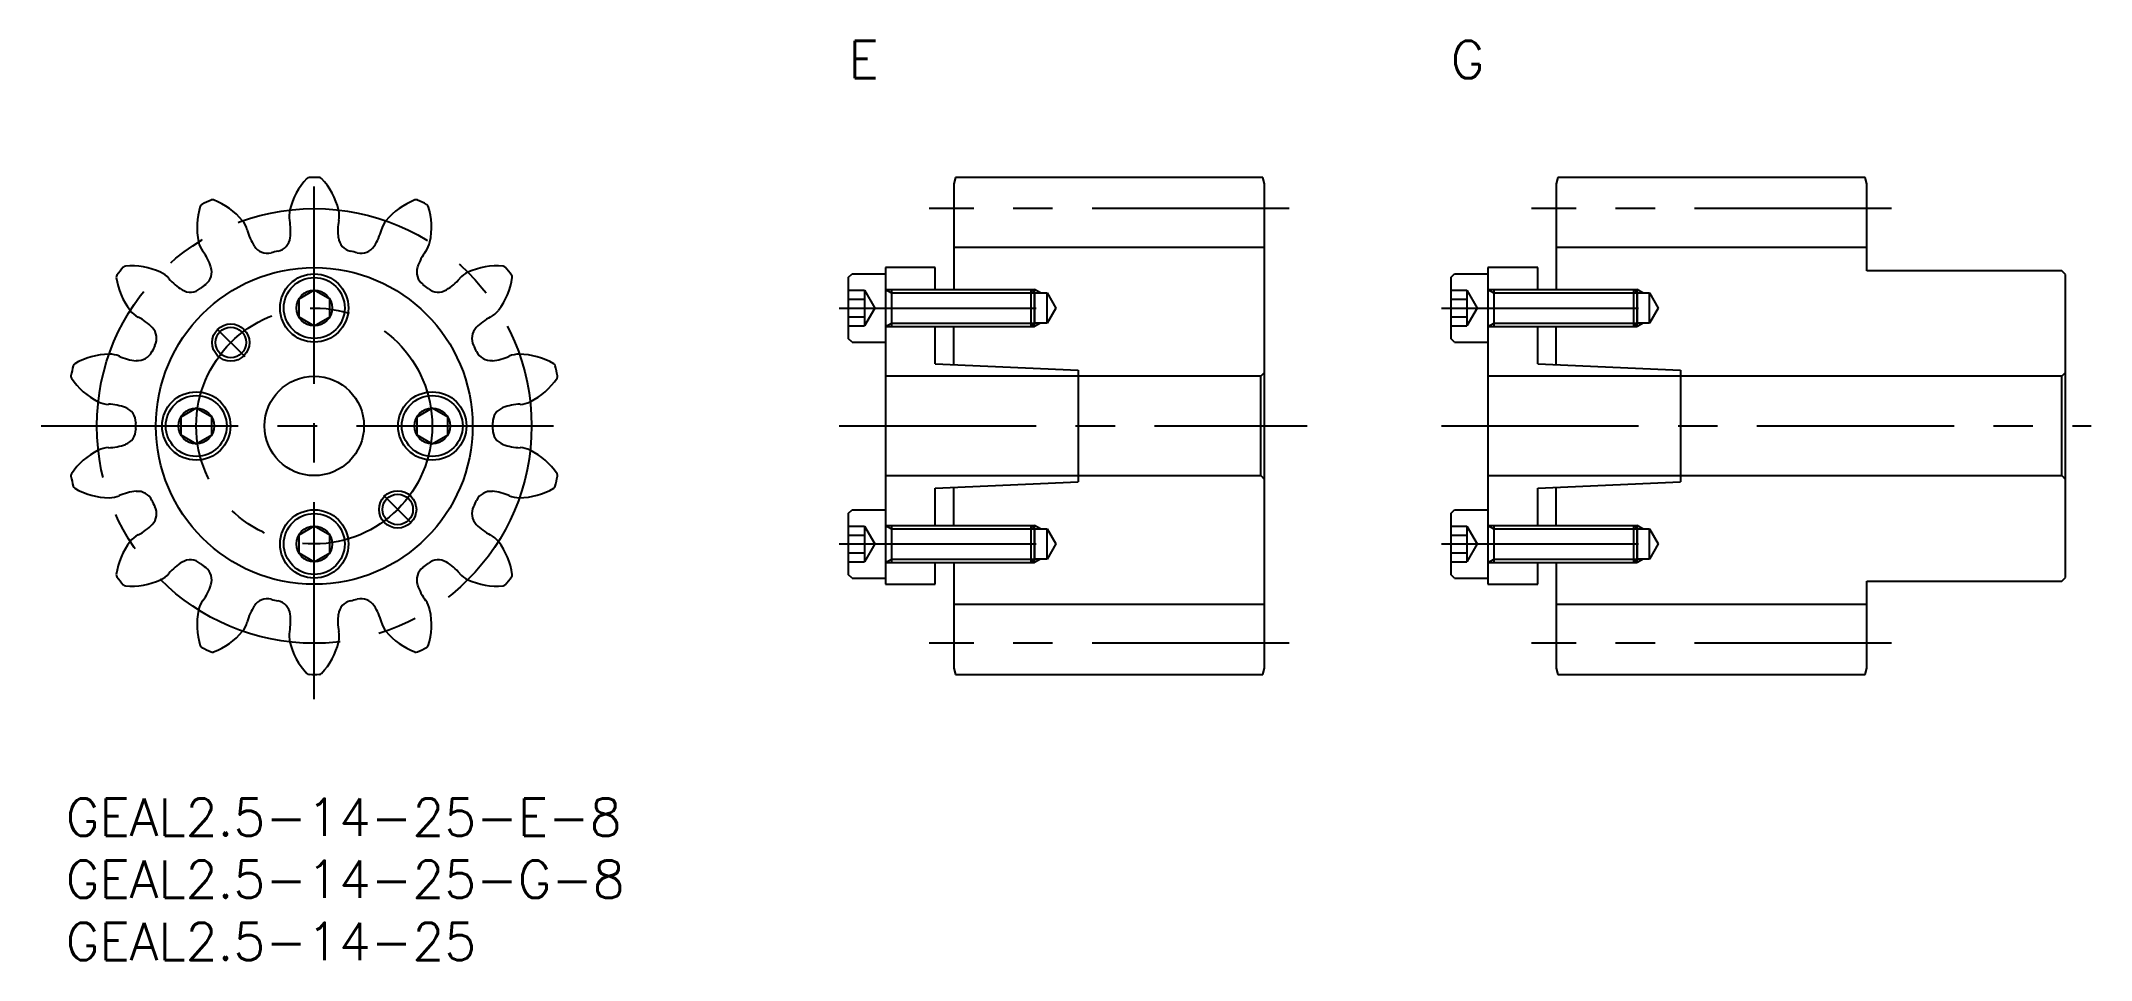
# Model space of a CAD drawing. Extents: x -2 to 163, y -13 to 61.
import ezdxf

# ---------------------------------------------------------------- set-up
doc = ezdxf.new("R2010")
doc.units = 0
doc.header["$LTSCALE"] = 0.5
doc.linetypes.add('CENTER', pattern=[50.8, 31.75, -6.35, 6.35, -6.35])
for name, color, linetype in [('MSM_CENTER', 1, 'CENTER'), ('MSM_CONTINUOUS', 7, 'CONTINUOUS'), ('MSM_NARROW', 5, 'CONTINUOUS'), ('MSM_PART_NUMBER', 7, 'CONTINUOUS')]:
    doc.layers.add(name, color=color, linetype=linetype)
doc.styles.get("Standard").update_dxf_attribs({"font": 'txt.shx', "height": 1, "bigfont": 'bigfont.shx'})

# ---------------------------------------------------------------- blocks, each defined once
blk = doc.blocks.new('*U3')
at = {"layer": 'MSM_PART_NUMBER'}
blk.add_text('GEAL2.5-14-25-G-8', height=3, dxfattribs=at).set_placement((0, -8))
blk = doc.blocks.new('*U4')
at = {"layer": 'MSM_PART_NUMBER'}
blk.add_text('GEAL2.5-14-25-E-8', height=3, dxfattribs=at).set_placement((0, -3))
blk = doc.blocks.new('*U5')
at = {"layer": 'MSM_PART_NUMBER'}
blk.add_text('GEAL2.5-14-25', height=3, dxfattribs=at).set_placement((0, -13))
blk = doc.blocks.new('*U6')
at = {"layer": 'MSM_PART_NUMBER'}
blk.add_text('E', height=3, dxfattribs=at).set_placement((63, 58))
blk = doc.blocks.new('*U7')
at = {"layer": 'MSM_PART_NUMBER'}
blk.add_text('G', height=3, dxfattribs=at).set_placement((111.5, 58))

msp = doc.modelspace()

# ---------------------------------------------------------------- linework, layer by layer
at = {"layer": 'MSM_CENTER'}
for p, q in [((20, 8), (20, 52)), ((98.5, 47.5), (69.5, 47.5)), ((147, 47.5), (118, 47.5)), ((62.25, 39.5), (80.12, 39.5)), ((110.75, 39.5), (128.62, 39.5)), ((12.17, 37.83), (14.4, 35.6)), ((-2, 30), (42, 30)), ((62.25, 30), (99.94, 30)), ((110.75, 30), (163.05, 30)), ((27.83, 22.17), (25.6, 24.4)), ((62.25, 20.5), (80.12, 20.5)), ((110.75, 20.5), (128.62, 20.5)), ((98.5, 12.5), (69.5, 12.5)), ((147, 12.5), (118, 12.5))]:
    msp.add_line(p, q, dxfattribs=at)
for radius in [17.5, 9.5]:
    msp.add_circle((20, 30), radius, dxfattribs=at)
at = {"layer": 'MSM_CONTINUOUS'}
for p, q in [((71.63, 50), (71.5, 49.5)), ((96.37, 50), (71.63, 50)), ((96.5, 49.5), (96.37, 50)), ((120.13, 50), (120, 49.5)), ((144.87, 50), (120.13, 50)), ((145, 49.5), (144.87, 50)), ((71.5, 49.5), (71.5, 41)), ((96.5, 10.5), (96.5, 49.5)), ((120, 49.5), (120, 41)), ((145, 42.5), (145, 49.5)), ((96.5, 44.37), (71.5, 44.37)), ((145, 44.37), (120, 44.37)), ((63, 41.95), (63.3, 42.25)), ((63, 41.95), (63, 37.05)), ((63.3, 42.25), (66, 42.25)), ((66, 42.75), (66, 17.25)), ((70, 42.75), (66, 42.75)), ((70, 41), (70, 42.75)), ((111.5, 41.95), (111.8, 42.25)), ((111.5, 41.95), (111.5, 37.05)), ((111.8, 42.25), (114.5, 42.25)), ((114.5, 42.75), (114.5, 17.25)), ((118.5, 42.75), (114.5, 42.75)), ((118.5, 41), (118.5, 42.75)), ((160.7, 42.5), (145, 42.5)), ((161, 42.2), (160.7, 42.5)), ((161, 17.8), (161, 42.2)), ((20, 40.94), (18.75, 40.22)), ((18.75, 40.22), (18.75, 38.78)), ((21.25, 40.22), (20, 40.94)), ((21.25, 38.78), (21.25, 40.22)), ((63, 40.94), (64.3, 40.94)), ((63, 40.22), (64.3, 40.22)), ((64.3, 40.94), (64.3, 38.06)), ((64.3, 40.94), (65.13, 39.5)), ((66, 41), (77.73, 41)), ((66.47, 41), (66.47, 38)), ((77.73, 38), (77.73, 41)), ((77.73, 41), (78, 40.73)), ((78, 40.73), (79, 40.73)), ((78, 40.73), (78, 38.27)), ((79, 38.27), (79, 40.73)), ((79, 40.73), (79.71, 39.5)), ((111.5, 40.94), (112.8, 40.94)), ((111.5, 40.22), (112.8, 40.22)), ((112.8, 40.94), (112.8, 38.06)), ((112.8, 40.94), (113.63, 39.5)), ((114.5, 41), (126.23, 41)), ((114.97, 41), (114.97, 38)), ((126.23, 38), (126.23, 41)), ((126.23, 41), (126.5, 40.73)), ((126.5, 40.73), (127.5, 40.73)), ((126.5, 40.73), (126.5, 38.27)), ((127.5, 38.27), (127.5, 40.73)), ((127.5, 40.73), (128.21, 39.5)), ((18.75, 38.78), (20, 38.06)), ((20, 38.06), (21.25, 38.78)), ((63, 38.78), (64.3, 38.78)), ((63, 38.06), (64.3, 38.06)), ((65.13, 39.5), (64.3, 38.06)), ((66, 38), (77.73, 38)), ((70, 35), (70, 38)), ((71.5, 34.93), (71.5, 38)), ((78, 38.27), (77.73, 38)), ((79, 38.27), (78, 38.27)), ((79.71, 39.5), (79, 38.27)), ((111.5, 38.78), (112.8, 38.78)), ((111.5, 38.06), (112.8, 38.06)), ((113.63, 39.5), (112.8, 38.06)), ((114.5, 38), (126.23, 38)), ((118.5, 35), (118.5, 38)), ((120, 34.93), (120, 38)), ((126.5, 38.27), (126.23, 38)), ((127.5, 38.27), (126.5, 38.27)), ((128.21, 39.5), (127.5, 38.27)), ((63.3, 36.75), (63, 37.05)), ((63.3, 36.75), (66, 36.75)), ((111.8, 36.75), (111.5, 37.05)), ((111.8, 36.75), (114.5, 36.75)), ((70, 35), (81.5, 34.5)), ((118.5, 35), (130, 34.5)), ((96.2, 34), (66, 34)), ((81.5, 34.5), (81.5, 25.5)), ((96.5, 34.3), (96.2, 34)), ((96.2, 26), (96.2, 34)), ((160.7, 34), (114.5, 34)), ((130, 34.5), (130, 25.5)), ((161, 34.3), (160.7, 34)), ((160.7, 26), (160.7, 34)), ((10.5, 31.44), (9.25, 30.72)), ((11.75, 30.72), (10.5, 31.44)), ((29.5, 31.44), (28.25, 30.72)), ((30.75, 30.72), (29.5, 31.44)), ((9.25, 30.72), (9.25, 29.28)), ((11.75, 29.28), (11.75, 30.72)), ((28.25, 30.72), (28.25, 29.28)), ((30.75, 29.28), (30.75, 30.72)), ((9.25, 29.28), (10.5, 28.56)), ((10.5, 28.56), (11.75, 29.28)), ((28.25, 29.28), (29.5, 28.56)), ((29.5, 28.56), (30.75, 29.28)), ((66, 26), (96.2, 26)), ((70, 25), (81.5, 25.5)), ((70, 22), (70, 25)), ((71.5, 22), (71.5, 25.07)), ((96.2, 26), (96.5, 25.7)), ((114.5, 26), (160.7, 26)), ((118.5, 25), (130, 25.5)), ((118.5, 22), (118.5, 25)), ((120, 22), (120, 25.07)), ((160.7, 26), (161, 25.7)), ((63, 22.95), (63.3, 23.25)), ((63.3, 23.25), (66, 23.25)), ((111.5, 22.95), (111.8, 23.25)), ((111.8, 23.25), (114.5, 23.25)), ((20, 21.94), (18.75, 21.22)), ((21.25, 21.22), (20, 21.94)), ((63, 22.95), (63, 18.05)), ((63, 21.94), (64.3, 21.94)), ((64.3, 21.94), (64.3, 19.06)), ((64.3, 21.94), (65.13, 20.5)), ((66, 22), (77.73, 22)), ((66.47, 22), (66.47, 19)), ((77.73, 19), (77.73, 22)), ((77.73, 22), (78, 21.73)), ((78, 21.73), (79, 21.73)), ((78, 21.73), (78, 19.27)), ((79, 19.27), (79, 21.73)), ((79, 21.73), (79.71, 20.5)), ((111.5, 22.95), (111.5, 18.05)), ((111.5, 21.94), (112.8, 21.94)), ((112.8, 21.94), (112.8, 19.06)), ((112.8, 21.94), (113.63, 20.5)), ((114.5, 22), (126.23, 22)), ((114.97, 22), (114.97, 19)), ((126.23, 19), (126.23, 22)), ((126.23, 22), (126.5, 21.73)), ((126.5, 21.73), (127.5, 21.73)), ((126.5, 21.73), (126.5, 19.27)), ((127.5, 19.27), (127.5, 21.73)), ((127.5, 21.73), (128.21, 20.5)), ((18.75, 21.22), (18.75, 19.78)), ((21.25, 19.78), (21.25, 21.22)), ((63, 21.22), (64.3, 21.22)), ((65.13, 20.5), (64.3, 19.06)), ((79.71, 20.5), (79, 19.27)), ((111.5, 21.22), (112.8, 21.22)), ((113.63, 20.5), (112.8, 19.06)), ((128.21, 20.5), (127.5, 19.27)), ((18.75, 19.78), (20, 19.06)), ((20, 19.06), (21.25, 19.78)), ((63, 19.78), (64.3, 19.78)), ((63, 19.06), (64.3, 19.06)), ((66, 19), (77.73, 19)), ((70, 17.25), (70, 19)), ((71.5, 19), (71.5, 10.5)), ((78, 19.27), (77.73, 19)), ((79, 19.27), (78, 19.27)), ((111.5, 19.78), (112.8, 19.78)), ((111.5, 19.06), (112.8, 19.06)), ((114.5, 19), (126.23, 19)), ((118.5, 17.25), (118.5, 19)), ((120, 19), (120, 10.5)), ((126.5, 19.27), (126.23, 19)), ((127.5, 19.27), (126.5, 19.27)), ((63.3, 17.75), (63, 18.05)), ((63.3, 17.75), (66, 17.75)), ((66, 17.25), (70, 17.25)), ((111.8, 17.75), (111.5, 18.05)), ((111.8, 17.75), (114.5, 17.75)), ((114.5, 17.25), (118.5, 17.25)), ((145, 10.5), (145, 17.5)), ((145, 17.5), (160.7, 17.5)), ((160.7, 17.5), (161, 17.8)), ((96.5, 15.62), (71.5, 15.62)), ((145, 15.62), (120, 15.62)), ((71.5, 10.5), (71.63, 10)), ((71.63, 10), (96.37, 10)), ((96.37, 10), (96.5, 10.5)), ((120, 10.5), (120.13, 10)), ((120.13, 10), (144.87, 10)), ((144.87, 10), (145, 10.5))]:
    msp.add_line(p, q, dxfattribs=at)
for centre, radius in [((20, 30), 12.75), ((20, 39.5), 2.75), ((20, 39.5), 2.45), ((20, 39.5), 1.44), ((13.28, 36.72), 1.23), ((20, 30), 4), ((10.5, 30), 2.75), ((10.5, 30), 2.45), ((10.5, 30), 1.44), ((29.5, 30), 2.75), ((29.5, 30), 2.45), ((29.5, 30), 1.44), ((20, 20.5), 2.75), ((26.72, 23.28), 1.23), ((20, 20.5), 2.45), ((20, 20.5), 1.44)]:
    msp.add_circle(centre, radius, dxfattribs=at)
for centre, radius, start, end in [((23.48, 46.08), 5.6, 136.6888, 166.4286), ((19.59, 49.75), 0.25, 91.1855, 136.6888), ((20, 30), 20, 88.8145, 91.1855), ((20.41, 49.75), 0.25, 43.3112, 88.8145), ((16.52, 46.08), 5.6, 13.5714, 43.3112), ((20, 30), 20, 114.5288, 116.8998), ((11.8, 47.97), 0.25, 69.0255, 114.5288), ((9.89, 42.97), 5.6, 39.2857, 69.0255), ((30.11, 42.97), 5.6, 110.9745, 140.7143), ((28.2, 47.97), 0.25, 65.4712, 110.9745), ((20, 30), 20, 63.1002, 65.4712), ((16.16, 46), 5.6, 162.4031, 192.1429), ((11.06, 47.61), 0.25, 116.8997, 162.4031), ((12.66, 45.24), 2.02, 15.3164, 39.2857), ((20, 46.92), 2.02, 166.4286, 190.3979), ((13.43, 45.71), 4.67, 353.0147, 10.3702), ((26.57, 45.71), 4.67, 169.6298, 186.9853), ((20, 46.92), 2.02, 349.6021, 13.5714), ((27.34, 45.24), 2.02, 140.7143, 164.6836), ((28.94, 47.61), 0.25, 17.5969, 63.1002), ((23.84, 46), 5.6, 347.8571, 17.5969), ((12.66, 45.24), 2.02, 192.1429, 216.1122), ((19.1, 47.01), 4.67, 195.3441, 212.6996), ((16.82, 45.3), 1.25, 281.7492, 353.0147), ((23.18, 45.3), 1.25, 186.9853, 258.2508), ((20.9, 47.01), 4.67, 327.3004, 344.6559), ((27.34, 45.24), 2.02, 323.8878, 347.8571), ((7.26, 41.31), 4.67, 18.729, 36.0845), ((16.23, 45.16), 1.25, 212.6996, 283.9651), ((20, 30), 14.37, 101.7492, 103.9651), ((20, 30), 14.37, 76.0349, 78.2508), ((23.77, 45.16), 1.25, 256.0349, 327.3004), ((32.74, 41.31), 4.67, 143.9155, 161.271), ((4.31, 41.99), 0.25, 142.614, 188.1174), ((9.6, 42.75), 5.6, 188.1174, 217.8571), ((20, 30), 20, 140.2431, 142.614), ((4.82, 42.63), 0.25, 94.7398, 140.2431), ((5.26, 37.3), 5.6, 65, 94.7398), ((6.77, 40.55), 2.02, 41.0307, 65), ((11.81, 44.94), 4.67, 221.0584, 238.4138), ((20, 30), 14.37, 127.4635, 129.6794), ((10.5, 42.4), 1.25, 307.4635, 18.729), ((29.5, 42.4), 1.25, 161.271, 232.5365), ((20, 30), 14.37, 50.3206, 52.5365), ((28.19, 44.94), 4.67, 301.5862, 318.9416), ((33.23, 40.55), 2.02, 115, 138.9693), ((34.74, 37.3), 5.6, 85.2602, 115), ((30.4, 42.75), 5.6, 322.1429, 351.8826), ((35.18, 42.63), 0.25, 39.7569, 85.2602), ((20, 30), 20, 37.386, 39.7569), ((35.69, 41.99), 0.25, 351.8826, 37.386), ((10.02, 42.03), 1.25, 238.4138, 309.6794), ((29.98, 42.03), 1.25, 230.3206, 301.5862), ((6.77, 40.55), 2.02, 217.8571, 241.8265), ((3.62, 34.66), 4.67, 44.4433, 61.7988), ((36.38, 34.66), 4.67, 118.2012, 135.5567), ((33.23, 40.55), 2.02, 298.1735, 322.1429), ((20, 30), 14.37, 153.1778, 155.3937), ((6.06, 37.05), 1.25, 333.1778, 44.4433), ((33.94, 37.05), 1.25, 135.5567, 206.8222), ((20, 30), 14.38, 24.6063, 26.8222), ((20, 30), 20, 165.9574, 168.3283), ((0.84, 34.79), 0.25, 120.4541, 165.9574), ((3.55, 30.18), 5.6, 90.7143, 120.4541), ((3.51, 33.76), 2.02, 66.745, 90.7143), ((6.14, 39.9), 4.67, 246.7726, 264.1281), ((5.79, 36.51), 1.25, 264.1281, 335.3937), ((34.21, 36.51), 1.25, 204.6063, 275.8719), ((33.86, 39.9), 4.67, 275.8719, 293.2274), ((36.49, 33.76), 2.02, 89.2857, 113.255), ((36.45, 30.18), 5.6, 59.5459, 89.2857), ((39.16, 34.79), 0.25, 14.0426, 59.5459), ((20, 30), 20, 11.6717, 14.0426), ((0.66, 34), 0.25, 168.3283, 213.8316), ((5.1, 36.97), 5.6, 213.8316, 243.5714), ((34.9, 36.97), 5.6, 296.4286, 326.1684), ((39.34, 34), 0.25, 326.1684, 11.6717), ((3.51, 33.76), 2.02, 243.5714, 267.5408), ((3.22, 27.09), 4.67, 70.1576, 87.5131), ((4.38, 30.3), 1.25, 358.8921, 70.1576), ((35.62, 30.3), 1.25, 109.8424, 181.1079), ((36.78, 27.09), 4.67, 92.4869, 109.8424), ((36.49, 33.76), 2.02, 272.4592, 296.4286), ((4.38, 29.7), 1.25, 289.8424, 1.1079), ((20, 30), 14.38, 178.8921, 181.1079), ((20, 30), 14.38, 358.8921, 1.1079), ((35.62, 29.7), 1.25, 178.8921, 250.1576), ((3.51, 26.24), 2.02, 92.4592, 116.4286), ((3.22, 32.91), 4.67, 272.4869, 289.8424), ((36.78, 32.91), 4.67, 250.1576, 267.5131), ((36.49, 26.24), 2.02, 63.5714, 87.5408), ((5.1, 23.03), 5.6, 116.4286, 146.1684), ((34.9, 23.03), 5.6, 33.8316, 63.5714), ((0.66, 26), 0.25, 146.1684, 191.6717), ((20, 30), 20, 191.6717, 194.0426), ((0.84, 25.21), 0.25, 194.0426, 239.5459), ((3.55, 29.82), 5.6, 239.5459, 269.2857), ((36.45, 29.82), 5.6, 270.7143, 300.4541), ((39.16, 25.21), 0.25, 300.4541, 345.9574), ((20, 30), 20, 345.9574, 348.3283), ((39.34, 26), 0.25, 348.3283, 33.8316), ((3.51, 26.24), 2.02, 269.2857, 293.255), ((6.14, 20.1), 4.67, 95.8719, 113.2274), ((5.79, 23.49), 1.25, 24.6063, 95.8719), ((20, 30), 14.38, 204.6063, 206.8222), ((6.06, 22.95), 1.25, 315.5567, 26.8222), ((33.94, 22.95), 1.25, 153.1778, 224.4433), ((20, 30), 14.38, 333.1778, 335.3937), ((34.21, 23.49), 1.25, 84.1281, 155.3937), ((33.86, 20.1), 4.67, 66.7726, 84.1281), ((36.49, 26.24), 2.02, 246.745, 270.7143), ((3.62, 25.34), 4.67, 298.2012, 315.5567), ((36.38, 25.34), 4.67, 224.4433, 241.7988), ((9.6, 17.25), 5.6, 142.1429, 171.8826), ((6.77, 19.45), 2.02, 118.1735, 142.1429), ((33.23, 19.45), 2.02, 37.8571, 61.8265), ((30.4, 17.25), 5.6, 8.1174, 37.8571), ((11.81, 15.06), 4.67, 121.5862, 138.9416), ((10.02, 17.97), 1.25, 50.3206, 121.5862), ((20, 30), 14.37, 230.3206, 232.5365), ((10.5, 17.6), 1.25, 341.271, 52.5365), ((29.5, 17.6), 1.25, 127.4635, 198.729), ((20, 30), 14.37, 307.4635, 309.6794), ((29.98, 17.97), 1.25, 58.4138, 129.6794), ((28.19, 15.06), 4.67, 41.0584, 58.4138), ((4.31, 18.01), 0.25, 171.8826, 217.386), ((20, 30), 20, 217.386, 219.7569), ((4.82, 17.37), 0.25, 219.7569, 265.2602), ((5.26, 22.7), 5.6, 265.2602, 295), ((6.77, 19.45), 2.02, 295, 318.9693), ((7.26, 18.69), 4.67, 323.9155, 341.271), ((32.74, 18.69), 4.67, 198.729, 216.0845), ((33.23, 19.45), 2.02, 221.0307, 245), ((34.74, 22.7), 5.6, 245, 274.7398), ((35.18, 17.37), 0.25, 274.7398, 320.2431), ((20, 30), 20, 320.2431, 322.614), ((35.69, 18.01), 0.25, 322.614, 8.1174), ((16.16, 14), 5.6, 167.8571, 197.5969), ((12.66, 14.76), 2.02, 143.8878, 167.8571), ((19.1, 12.99), 4.67, 147.3004, 164.6559), ((16.23, 14.84), 1.25, 76.0349, 147.3004), ((20, 30), 14.38, 256.0349, 258.2508), ((16.82, 14.7), 1.25, 6.9853, 78.2508), ((23.18, 14.7), 1.25, 101.7492, 173.0147), ((20, 30), 14.37, 281.7492, 283.9651), ((23.77, 14.84), 1.25, 32.6996, 103.9651), ((20.9, 12.99), 4.67, 15.3441, 32.6996), ((27.34, 14.76), 2.02, 12.1429, 36.1122), ((23.84, 14), 5.6, 342.4031, 12.1429), ((9.89, 17.03), 5.6, 290.9745, 320.7143), ((12.66, 14.76), 2.02, 320.7143, 344.6836), ((20, 13.08), 2.02, 169.6021, 193.5714), ((13.43, 14.29), 4.67, 349.6298, 6.9853), ((26.57, 14.29), 4.67, 173.0147, 190.3702), ((20, 13.08), 2.02, 346.4286, 10.3979), ((27.34, 14.76), 2.02, 195.3164, 219.2857), ((30.11, 17.03), 5.6, 219.2857, 249.0255), ((11.06, 12.39), 0.25, 197.5969, 243.1002), ((20, 30), 20, 243.1002, 245.4712), ((11.8, 12.03), 0.25, 245.4712, 290.9745), ((23.48, 13.92), 5.6, 193.5714, 223.3112), ((16.52, 13.92), 5.6, 316.6888, 346.4286), ((28.2, 12.03), 0.25, 249.0255, 294.5288), ((20, 30), 20, 294.5288, 296.8998), ((28.94, 12.39), 0.25, 296.8997, 342.4031), ((19.59, 10.25), 0.25, 223.3112, 268.8145), ((20, 30), 20, 268.8145, 271.1855), ((20.41, 10.25), 0.25, 271.1855, 316.6888)]:
    msp.add_arc(centre, radius, start, end, dxfattribs=at)
at = {"layer": 'MSM_NARROW'}
for p, q in [((66, 41), (66.47, 40.73)), ((66.47, 40.73), (78, 40.73)), ((77.73, 41), (78, 41)), ((78, 38), (78, 41)), ((78.47, 40.73), (78, 41)), ((114.5, 41), (114.97, 40.73)), ((114.97, 40.73), (126.5, 40.73)), ((126.23, 41), (126.5, 41)), ((126.5, 38), (126.5, 41)), ((126.97, 40.73), (126.5, 41)), ((66, 38), (66.47, 38.27)), ((66.47, 38.27), (78, 38.27)), ((77.73, 38), (78, 38)), ((78.47, 38.27), (78, 38)), ((114.5, 38), (114.97, 38.27)), ((114.97, 38.27), (126.5, 38.27)), ((126.23, 38), (126.5, 38)), ((126.97, 38.27), (126.5, 38)), ((66, 22), (66.47, 21.73)), ((66.47, 21.73), (78, 21.73)), ((77.73, 22), (78, 22)), ((78, 19), (78, 22)), ((78.47, 21.73), (78, 22)), ((114.5, 22), (114.97, 21.73)), ((114.97, 21.73), (126.5, 21.73)), ((126.23, 22), (126.5, 22)), ((126.5, 19), (126.5, 22)), ((126.97, 21.73), (126.5, 22)), ((66, 19), (66.47, 19.27)), ((66.47, 19.27), (78, 19.27)), ((77.73, 19), (78, 19)), ((78.47, 19.27), (78, 19)), ((114.5, 19), (114.97, 19.27)), ((114.97, 19.27), (126.5, 19.27)), ((126.23, 19), (126.5, 19)), ((126.97, 19.27), (126.5, 19))]:
    msp.add_line(p, q, dxfattribs=at)
for centre in [(13.28, 36.72), (26.72, 23.28)]:
    msp.add_circle(centre, 1.5, dxfattribs=at)

# ---------------------------------------------------------------- block references
at = {"layer": 'MSM_CONTINUOUS'}
for name in ['*U6', '*U7', '*U4', '*U3', '*U5']:
    msp.add_blockref(name, (0, 0), dxfattribs=at)

doc.saveas('drawing.dxf')
